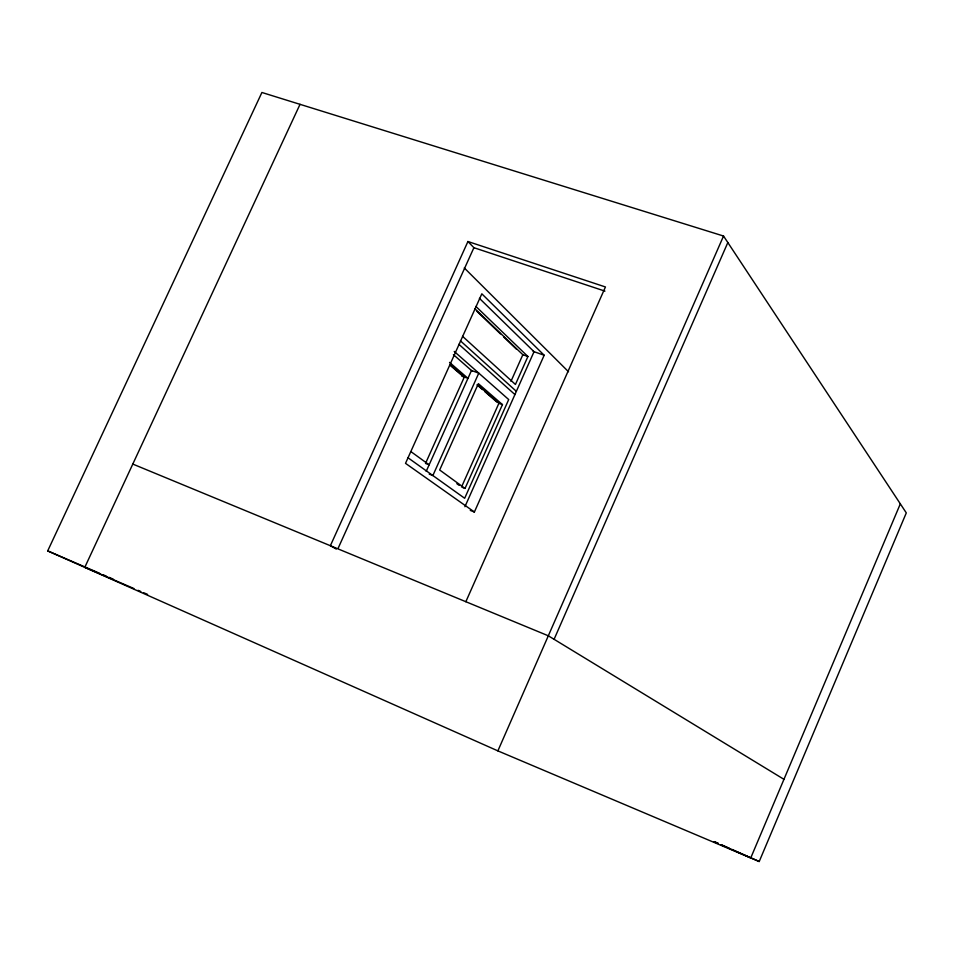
<?xml version="1.0" encoding="UTF-8"?>
<svg xmlns="http://www.w3.org/2000/svg" width="954" height="954" viewBox="0 0 954 954"><rect width="100%" height="100%" fill="white"/><g stroke="black" fill="none" stroke-linecap="round" stroke-linejoin="round"><path stroke-width="1.43" d="M900.326 503.831L750.75 857.932L720.878 844.707M759.217 861.522L906.3 512.894L723.537 236.032L261.909 92.478L47.7 550.899L497.881 750.881L759.217 861.522L731.992 849.465M554.095 639.299L727.842 242.543M497.881 750.881L723.537 236.032M465.85 601.712L605.444 286.963L467.925 241.517L330.37 545.724L336.297 549.063M475.891 306.425L527.908 356.51L515.434 384.474L462.571 336.333M464.92 506.705L534.037 351.692L479.397 298.316M474.388 512L544.174 355.246L481.83 293.808L405.522 463.346L474.388 512L470.286 510.402M461.497 487.065L498.894 403.303L478.014 385.201M510.974 381.326L522.84 354.721L474.806 308.679M465.027 488.436L502.448 404.603L478.359 383.663L439.675 469.988L465.027 488.436L462.678 487.518M426.199 471.371L471.479 370.498L478.777 373.133L432.866 475.533L429.228 474.126M338.086 548.383L473.899 247.694L467.925 241.517M300.033 104.332L84.775 567.368L133.942 588.546M473.899 247.694L604.943 291.125M533.155 351.382L544.174 355.246M522.852 354.721L527.908 356.51M461.903 376.138L467.961 378.333L449.537 362.389M498.894 403.315L502.448 404.603M132.797 464.073L548.323 635.793L783.949 779.323M47.7 550.899L99.562 573.259M103.652 575.012L106.383 576.192M109.114 577.373L113.204 579.138M138.044 590.311L140.775 591.48M143.505 592.661L147.608 594.425M714.307 841.619L718.386 843.431M721.105 844.636L729.273 848.249M714.093 841.69L718.171 843.503M408.05 457.801L464.67 498.274L508.709 399.559L454.223 351.442M411.293 451.886L429.145 464.825L425.52 463.429L464.324 377.009L450.181 364.81M456.871 483.702L459.184 485.383M450.216 365.37L463.286 376.639M476.976 384.82L482.474 389.59M484.68 391.498L496.784 401.98M453.4 354.626L472.349 371.273M458.898 344.322L514.921 394.562M460.448 340.864L516.352 391.331M476.952 311.374L500.456 333.9M503.664 336.965L516.496 349.247M464.276 267.931L568.512 371.75"/></g></svg>
